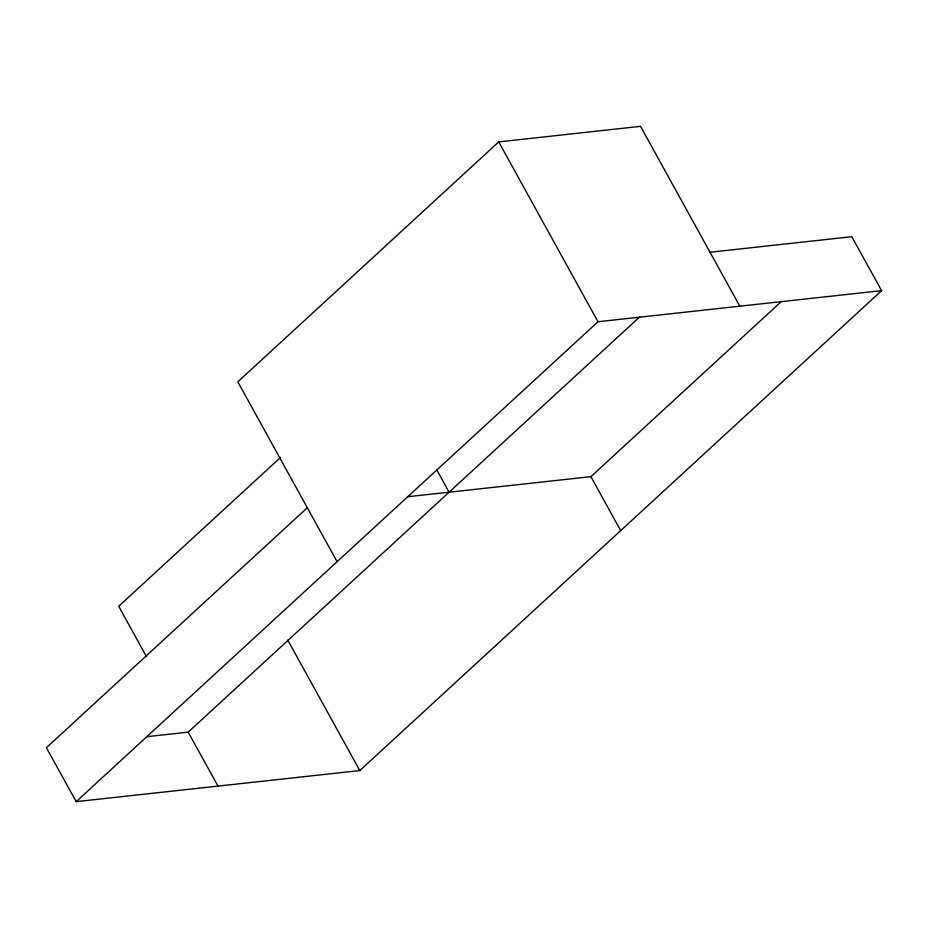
<?xml version="1.0" encoding="UTF-8"?>
<svg xmlns="http://www.w3.org/2000/svg" width="928" height="928" viewBox="0 0 928 928"><rect width="100%" height="100%" fill="white"/><g stroke="black" fill="none" stroke-linecap="round" stroke-linejoin="round"><path stroke-width="1.39" d="M739.802 306.194L640.517 126.347L498.719 141.891L237.812 381.849L337.096 561.695M280.569 457.388L118.703 606.262L146.496 656.618M307.307 507.744L46.4 747.701L76.189 801.653L359.786 770.565L881.6 290.65L851.811 236.698L710.013 252.242M76.189 801.653L598.003 321.738L881.6 290.65M146.659 736.704L188.198 732.157L639.728 316.877M407.566 496.747L590.904 476.656L781.527 301.345M498.719 141.891L598.003 321.738M590.904 476.656L620.693 530.607M436.601 469.533L449.106 492.2M287.773 640.111L359.786 770.565M188.198 732.157L217.987 786.109"/></g></svg>
